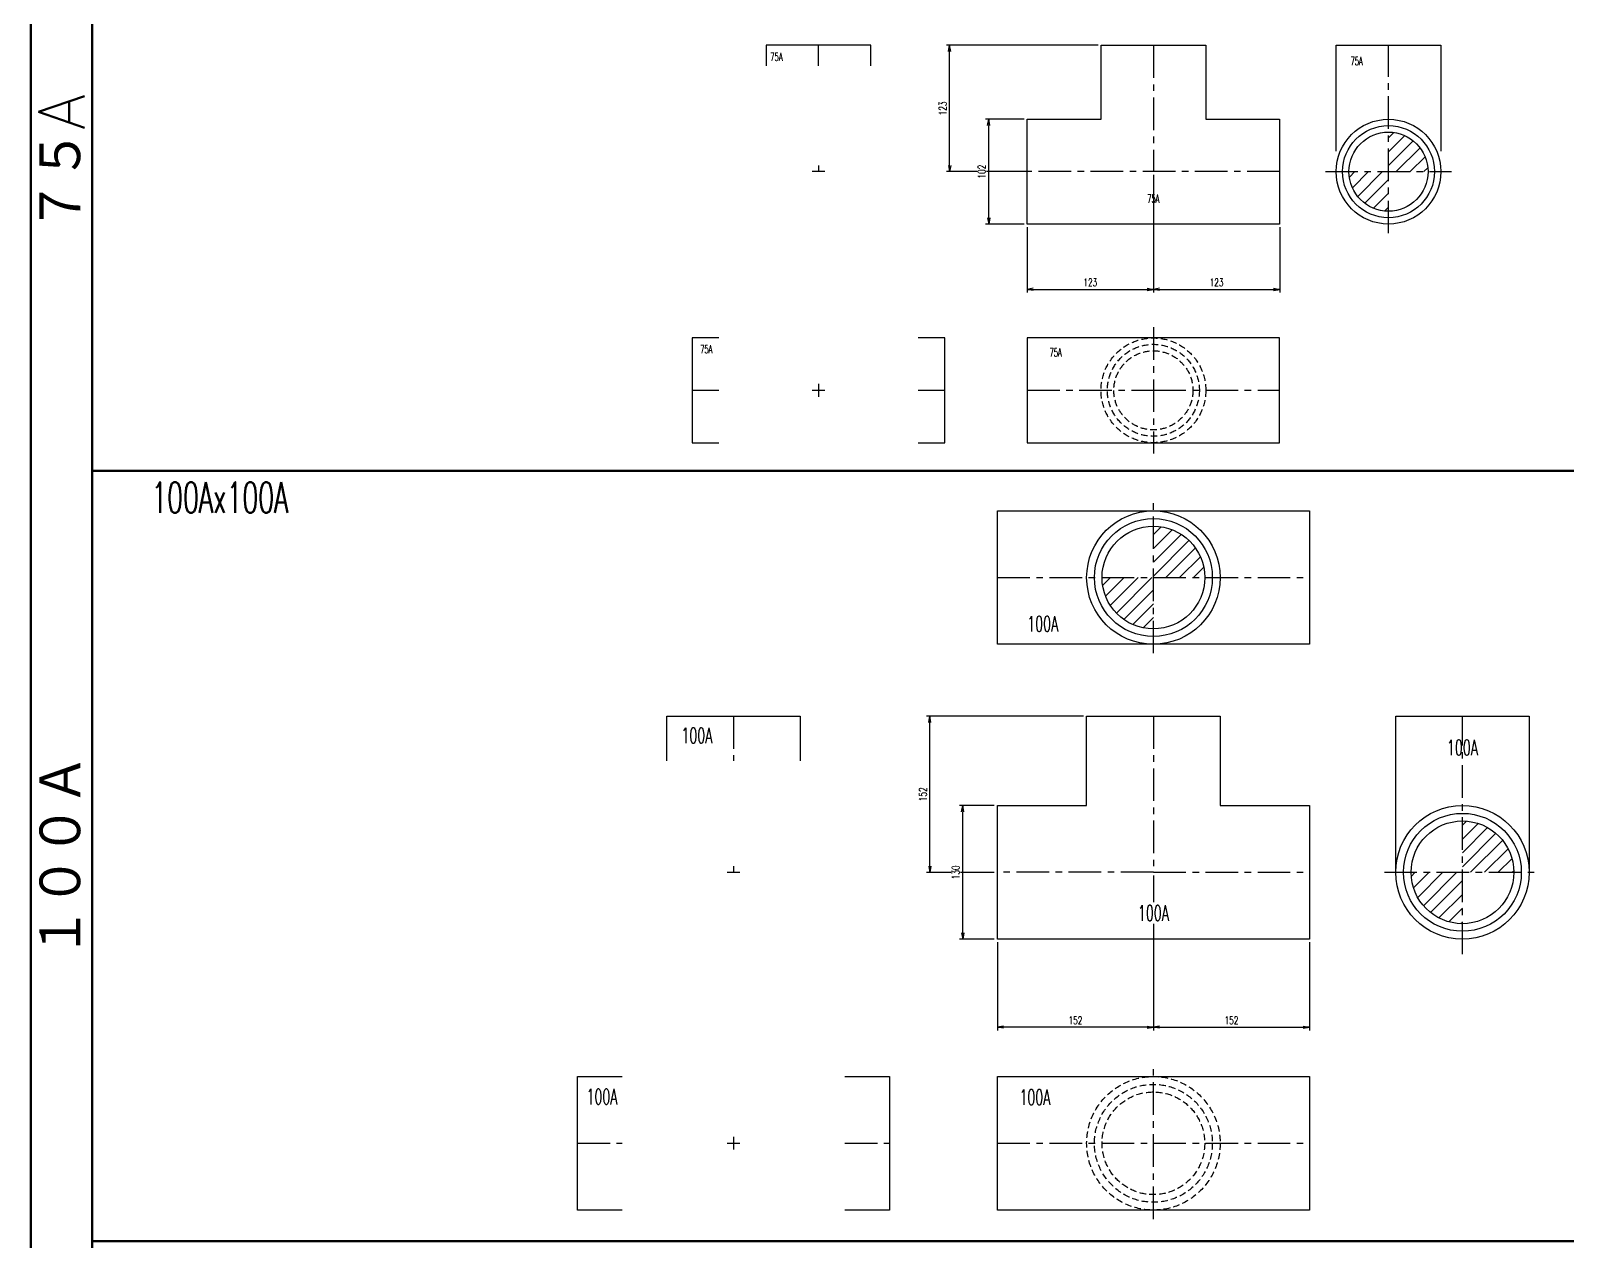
# Model space of a CAD drawing. Header units: millimetres. Extents: x 1711 to 90196, y -23291 to 8516.
# Drawn here: x 21617 to 23114, y -2802 to -1624 of the extents above; entities that cross this region are included whole.
import ezdxf

# ---------------------------------------------------------------- set-up
doc = ezdxf.new("R2010")
doc.units = ezdxf.units.MM
doc.header["$PDMODE"] = 35
doc.linetypes.add('CENTER', pattern=[50.8, 31.75, -6.35, 6.35, -6.35])
doc.linetypes.add('HIDDEN', pattern=[9.525, 6.35, -3.175])
doc.layers.add('line', color=153, linetype='Continuous', lineweight=50)
for name, color, linetype in [('寸法', 2, 'Continuous'), ('配管-CVP', 4, 'Continuous'), ('＃配管（PVC)', 21, 'Continuous')]:
    doc.layers.add(name, color=color, linetype=linetype)
doc.styles.add('kpk', font='romans.shx', dxfattribs={"width": 0.7, "bigfont": 'extfont2.shx'})
doc.styles.get("Standard").update_dxf_attribs({"font": 'romans.shx', "bigfont": 'extfont.shx'})
doc.dimstyles.new('KPK-3', dxfattribs={"dimscale": 3, "dimtxt": 2.5, "dimasz": 2, "dimexe": 1, "dimexo": 1, "dimgap": 1, "dimtad": 3, "dimdec": 1, "dimdsep": 46, "dimtxsty": 'kpk', "dimblk": 'OPEN', "dimcen": 2.5, "dimclrd": 2, "dimclre": 2, "dimclrt": 4, "dimadec": 1, "dimazin": 2, "dimtfac": 1, "dimtdec": 1, "dimtmove": 0, "dimatfit": 2, "dimldrblk": 'OPEN', "dimfxl": 0, "dimlwd": -1, "dimlwe": -1, "dimarcsym": 0})

# ---------------------------------------------------------------- blocks, each defined once
blk = doc.blocks.new('_Open')
at = {"color": 0, "linetype": 'ByBlock', "lineweight": -2}
for p, q in [((-1, 0.17), (0, 0)), ((-1, -0.17), (0, 0)), ((0, 0), (-1, 0))]:
    blk.add_line(p, q, dxfattribs=at)
blk = doc.blocks.new('*D2661')
at = {"layer": 'Defpoints', "color": 0, "transparency": 16777216}
for p in [(22710.8, -2443.3), (22862.8, -2508.3), (22862.8, -2594.1)]:
    blk.add_point(p, dxfattribs=at)
at = {"layer": '寸法', "color": 2, "transparency": 16777216}
for p, q in [((22710.8, -2446.3), (22710.8, -2597.1)), ((22862.8, -2511.3), (22862.8, -2597.1)), ((22716.8, -2594.1), (22856.8, -2594.1))]:
    blk.add_line(p, q, dxfattribs=at)
at = {"layer": '寸法', "color": 2, "transparency": 16777216, "xscale": 6, "yscale": 6, "zscale": 6, "rotation": 180}
blk.add_blockref('_Open', (22710.8, -2594.1), dxfattribs=at)
at = {"layer": '寸法', "color": 2, "transparency": 16777216, "xscale": 6, "yscale": 6, "zscale": 6}
blk.add_blockref('_Open', (22862.8, -2594.1), dxfattribs=at)
at = {"layer": '寸法', "color": 4, "transparency": 16777216, "insert": (22786.8, -2587.4), "char_height": 7.5, "attachment_point": 5, "style": 'kpk', "bg_fill": 3, "box_fill_scale": 1.1, "bg_fill_color": 256, "bg_fill_true_color": 13158600, "bg_fill_transparency": 0}
blk.add_mtext('152', dxfattribs=at)
blk = doc.blocks.new('*D2662')
at = {"layer": 'Defpoints', "color": 0, "transparency": 16777216}
for p in [(22710.8, -2443.3), (22558.8, -2508.3), (22558.8, -2594.1)]:
    blk.add_point(p, dxfattribs=at)
at = {"layer": '寸法', "color": 2, "transparency": 16777216}
for p, q in [((22710.8, -2446.3), (22710.8, -2597.1)), ((22558.8, -2511.3), (22558.8, -2597.1)), ((22704.8, -2594.1), (22564.8, -2594.1))]:
    blk.add_line(p, q, dxfattribs=at)
at = {"layer": '寸法', "color": 2, "transparency": 16777216, "xscale": 6, "yscale": 6, "zscale": 6, "rotation": 180}
blk.add_blockref('_Open', (22558.8, -2594.1), dxfattribs=at)
at = {"layer": '寸法', "color": 2, "transparency": 16777216, "xscale": 6, "yscale": 6, "zscale": 6}
blk.add_blockref('_Open', (22710.8, -2594.1), dxfattribs=at)
at = {"layer": '寸法', "color": 4, "transparency": 16777216, "insert": (22634.8, -2587.4), "char_height": 7.5, "attachment_point": 5, "style": 'kpk', "bg_fill": 3, "box_fill_scale": 1.1, "bg_fill_color": 256, "bg_fill_true_color": 13158600, "bg_fill_transparency": 0}
blk.add_mtext('152', dxfattribs=at)
blk = doc.blocks.new('*D2663')
at = {"layer": 'Defpoints', "color": 0, "transparency": 16777216}
for p in [(22492.9, -2291.3), (22645.8, -2291.3), (22558.8, -2443.3)]:
    blk.add_point(p, dxfattribs=at)
at = {"layer": '寸法', "color": 2, "transparency": 16777216}
for p, q in [((22642.8, -2291.3), (22489.9, -2291.3)), ((22492.9, -2437.3), (22492.9, -2297.3)), ((22555.8, -2443.3), (22489.9, -2443.3))]:
    blk.add_line(p, q, dxfattribs=at)
at = {"layer": '寸法', "color": 2, "transparency": 16777216, "xscale": 6, "yscale": 6, "zscale": 6}
for p, rotation in [((22492.9, -2291.3), 90), ((22492.9, -2443.3), 270)]:
    blk.add_blockref('_Open', p, dxfattribs=dict(at, rotation=rotation))
at = {"layer": '寸法', "color": 4, "transparency": 16777216, "insert": (22486.2, -2367.3), "char_height": 7.5, "attachment_point": 5, "rotation": 90, "style": 'kpk', "bg_fill": 3, "box_fill_scale": 1.1, "bg_fill_color": 256, "bg_fill_true_color": 13158600, "bg_fill_transparency": 0}
blk.add_mtext('152', dxfattribs=at)
blk = doc.blocks.new('*D2240')
at = {"layer": 'Defpoints', "color": 0, "transparency": 16777216}
for p in [(22512.3, -1638.1), (22659.8, -1638.1), (22590.8, -1761.1)]:
    blk.add_point(p, dxfattribs=at)
at = {"layer": '寸法', "color": 2, "transparency": 16777216}
for p, q in [((22656.8, -1638.1), (22509.3, -1638.1)), ((22512.3, -1755.1), (22512.3, -1644.1)), ((22587.8, -1761.1), (22509.3, -1761.1))]:
    blk.add_line(p, q, dxfattribs=at)
at = {"layer": '寸法', "color": 2, "transparency": 16777216, "xscale": 6, "yscale": 6, "zscale": 6}
for p, rotation in [((22512.3, -1638.1), 90), ((22512.3, -1761.1), 270)]:
    blk.add_blockref('_Open', p, dxfattribs=dict(at, rotation=rotation))
at = {"layer": '寸法', "color": 4, "transparency": 16777216, "insert": (22505.6, -1699.6), "char_height": 7.5, "attachment_point": 5, "rotation": 90, "style": 'kpk', "bg_fill": 3, "box_fill_scale": 1.1, "bg_fill_color": 256, "bg_fill_true_color": 13158600, "bg_fill_transparency": 0}
blk.add_mtext('123', dxfattribs=at)
blk = doc.blocks.new('75A-T-正面')
at = {"layer": '＃配管（PVC)', "color": 2, "linetype": 'CENTER'}
for p, q in [((0, 123), (0, 0)), ((123, 0), (-123, 0))]:
    blk.add_line(p, q, dxfattribs=at)
at = {"layer": '＃配管（PVC)', "color": 0, "linetype": 'ByBlock'}
blk.add_lwpolyline([(-123, 51), (-51, 51), (-51, 123), (51, 123), (51, 51), (123, 51), (123, -51), (-123, -51)], close=True, dxfattribs=at)
at = {"layer": 'Defpoints', "color": 6, "linetype": 'ByBlock', "insert": (0, -26.3), "char_height": 8, "attachment_point": 5, "style": 'kpk', "bg_fill": 3, "box_fill_scale": 1.2, "bg_fill_color": 256, "bg_fill_transparency": 0}
blk.add_mtext('{\\W0.6;75A}', dxfattribs=at)
blk = doc.blocks.new('75A-T-下面')
at = {"layer": '＃配管（PVC)', "color": 2, "linetype": 'CENTER'}
blk.add_line((0, 61.5), (0, -61.5), dxfattribs=at)
at = {"layer": '＃配管（PVC)', "color": 0, "linetype": 'ByBlock'}
blk.add_lwpolyline([(-123, 51), (-123, -51), (123, -51), (123, 51)], close=True, dxfattribs=at)
at = {"layer": '＃配管（PVC)', "color": 2, "linetype": 'CENTER'}
blk.add_lwpolyline([(-123, 0), (0, 0), (123, 0)], dxfattribs=at)
at = {"layer": '＃配管（PVC)', "color": 252, "linetype": 'HIDDEN'}
for radius in [51, 44.8, 38.5]:
    blk.add_circle((0, 0), radius, dxfattribs=at)
at = {"layer": 'Defpoints', "color": 6, "linetype": 'ByBlock', "insert": (-95.2, 36.9), "char_height": 8, "attachment_point": 5, "style": 'kpk', "bg_fill": 3, "box_fill_scale": 1.2, "bg_fill_color": 256, "bg_fill_transparency": 0}
blk.add_mtext('{\\W0.6;75A}', dxfattribs=at)
blk = doc.blocks.new('75A-T-側面')
at = {"layer": '＃配管（PVC)'}
h = blk.add_hatch(dxfattribs=at)
h.set_pattern_fill('ANSI31', color=252, scale=3)
h.set_pattern_definition([(45, (-22939.755, 1761.134), (-6.735192, 6.735192), [])])
h.paths.add_polyline_path([(38.5, 0, 0.414214), (0, 38.5), (0, 0)])
h.paths.add_polyline_path([(-38.5, 0, 0.414214), (0, -38.5), (0, 0)])
at = {"layer": '＃配管（PVC)', "color": 2, "linetype": 'CENTER'}
for p, q in [((0, -60), (0, 123)), ((-61.5, 0), (61.5, 0))]:
    blk.add_line(p, q, dxfattribs=at)
at = {"layer": '＃配管（PVC)', "color": 0, "linetype": 'ByBlock'}
blk.add_lwpolyline([(-51, 20), (-51, 123), (51, 123), (51, 20)], dxfattribs=at)
for radius in [51, 44.8, 38.5]:
    blk.add_circle((0, 0), radius, dxfattribs=at)
at = {"layer": 'Defpoints', "color": 6, "linetype": 'ByBlock', "insert": (-31, 107.7), "char_height": 8, "attachment_point": 5, "style": 'kpk', "bg_fill": 3, "box_fill_scale": 1.2, "bg_fill_color": 256, "bg_fill_transparency": 0}
blk.add_mtext('{\\W0.6;75A}', dxfattribs=at)
blk = doc.blocks.new('*U1277')
at = {"layer": '＃配管（PVC)', "color": 2, "linetype": 'CENTER'}
for p, q in [((0, 103), (0, 123)), ((6.1, 0), (-6.2, 0)), ((0, 6.1), (0, 0))]:
    blk.add_line(p, q, dxfattribs=at)
at = {"layer": '＃配管（PVC)', "color": 0, "linetype": 'ByBlock'}
blk.add_lwpolyline([(51, 103), (51, 123), (-51, 123), (-51, 103)], dxfattribs=at)
at = {"layer": 'Defpoints', "color": 6, "linetype": 'ByBlock', "insert": (-40.9, 111.8), "char_height": 8, "attachment_point": 5, "style": 'kpk', "bg_fill": 3, "box_fill_scale": 1.2, "bg_fill_color": 256, "bg_fill_transparency": 0}
blk.add_mtext('{\\W0.6;75A}', dxfattribs=at)
blk = doc.blocks.new('*U1276')
at = {"layer": '＃配管（PVC)', "color": 2, "linetype": 'CENTER'}
for p, q in [((-6.2, 0), (6.2, 0)), ((0, 6.2), (0, -6.2))]:
    blk.add_line(p, q, dxfattribs=at)
at = {"layer": '＃配管（PVC)', "color": 0, "linetype": 'ByBlock'}
for points in [[(-97, 51), (-123, 51), (-123, -51), (-97, -51)], [(97, -51), (123, -51), (123, 51), (97, 51)]]:
    blk.add_lwpolyline(points, dxfattribs=at)
at = {"layer": '＃配管（PVC)', "color": 2, "linetype": 'CENTER'}
for points in [[(-123, 0), (-97, 0)], [(97, 0), (123, 0)]]:
    blk.add_lwpolyline(points, dxfattribs=at)
at = {"layer": 'Defpoints', "color": 6, "linetype": 'ByBlock', "insert": (-109.2, 40.1), "char_height": 8, "attachment_point": 5, "style": 'kpk', "bg_fill": 3, "box_fill_scale": 1.2, "bg_fill_color": 256, "bg_fill_transparency": 0}
blk.add_mtext('{\\W0.6;75A}', dxfattribs=at)
blk = doc.blocks.new('100A-T-上面')
at = {"layer": '＃配管（PVC)'}
h = blk.add_hatch(dxfattribs=at)
h.set_pattern_fill('ANSI31', color=252, scale=3)
h.set_pattern_definition([(45, (-22710.755, 2156.258), (-6.735192, 6.735192), [])])
h.paths.add_polyline_path([(0, 0), (-50, 0, 0.414214), (0, -50)])
h.paths.add_polyline_path([(0, 50), (0, 0), (50, 0, 0.414214)])
at = {"layer": '＃配管（PVC)', "color": 2, "linetype": 'CENTER'}
blk.add_line((0, -73.8), (0, 73.8), dxfattribs=at)
at = {"layer": '＃配管（PVC)', "color": 0, "linetype": 'ByBlock'}
blk.add_lwpolyline([(-152, -65), (-152, 65), (152, 65), (152, -65)], close=True, dxfattribs=at)
at = {"layer": '＃配管（PVC)', "color": 2, "linetype": 'CENTER'}
blk.add_lwpolyline([(-152, 0), (0, 0), (152, 0)], dxfattribs=at)
at = {"layer": '＃配管（PVC)', "color": 0, "linetype": 'ByBlock'}
for radius in [65, 57.4, 50]:
    blk.add_circle((0, 0), radius, dxfattribs=at)
at = {"layer": 'Defpoints', "color": 6, "linetype": 'ByBlock', "insert": (-107.8, -45), "char_height": 15, "attachment_point": 5, "style": 'kpk', "bg_fill": 3, "box_fill_scale": 1.2, "bg_fill_color": 256, "bg_fill_transparency": 0}
blk.add_mtext('{\\W0.6;100A}', dxfattribs=at)
blk = doc.blocks.new('100A-T-半（上下）')
at = {"layer": '＃配管（PVC)', "color": 2, "linetype": 'CENTER'}
for p, q in [((-6.2, 0), (6.1, 0)), ((0, 6.1), (0, 0))]:
    blk.add_line(p, q, dxfattribs=at)
at = {"layer": '＃配管（PVC)', "color": 0, "linetype": 'ByBlock'}
blk.add_lwpolyline([(-65, 108.5), (-65, 152), (65, 152), (65, 108.5)], dxfattribs=at)
at = {"layer": '＃配管（PVC)', "color": 2, "linetype": 'CENTER'}
blk.add_lwpolyline([(0, 152), (0, 108.5)], dxfattribs=at)
at = {"layer": 'Defpoints', "color": 6, "linetype": 'ByBlock', "insert": (-35.6, 133.2), "char_height": 15, "attachment_point": 5, "style": 'kpk', "bg_fill": 3, "box_fill_scale": 1.2, "bg_fill_color": 256, "bg_fill_transparency": 0}
blk.add_mtext('{\\W0.6;100A}', dxfattribs=at)
blk = doc.blocks.new('100A-T-正面')
at = {"layer": '＃配管（PVC)', "color": 2, "linetype": 'CENTER'}
blk.add_line((0, 0), (-152, 0), dxfattribs=at)
at = {"layer": '＃配管（PVC)', "color": 0, "linetype": 'ByBlock'}
blk.add_lwpolyline([(-152, 65), (-65, 65), (-65, 152), (65, 152), (65, 65), (152, 65), (152, -65), (-152, -65)], close=True, dxfattribs=at)
at = {"layer": '＃配管（PVC)', "color": 2, "linetype": 'CENTER'}
blk.add_lwpolyline([(0, 152), (0, 0), (152, 0)], dxfattribs=at)
at = {"layer": 'Defpoints', "color": 6, "linetype": 'ByBlock', "insert": (0, -39.6), "char_height": 15, "attachment_point": 5, "style": 'kpk', "bg_fill": 3, "box_fill_scale": 1.2, "bg_fill_color": 256, "bg_fill_transparency": 0}
blk.add_mtext('{\\W0.6;100A}', dxfattribs=at)
blk = doc.blocks.new('100A-T-側面')
at = {"layer": '＃配管（PVC)'}
h = blk.add_hatch(dxfattribs=at)
h.set_pattern_fill('ANSI31', color=252, scale=3)
h.set_pattern_definition([(45, (-23011.755, 2443.258), (-6.735192, 6.735192), [])])
h.paths.add_polyline_path([(0, 0), (-50, 0, 0.414214), (0, -50)])
h.paths.add_polyline_path([(0, 50), (0, 0), (50, 0, 0.414214)])
at = {"layer": '＃配管（PVC)', "color": 2, "linetype": 'CENTER'}
blk.add_line((-76, 0), (76, 0), dxfattribs=at)
at = {"layer": '＃配管（PVC)', "color": 0, "linetype": 'ByBlock'}
blk.add_lwpolyline([(-65, 0), (-65, 152), (65, 152), (65, 0)], dxfattribs=at)
for radius in [65, 57.4, 50]:
    blk.add_circle((0, 0), radius, dxfattribs=at)
at = {"layer": 'Defpoints', "color": 6, "linetype": 'ByBlock', "insert": (0, 121.4), "char_height": 15, "attachment_point": 5, "style": 'kpk', "bg_fill": 3, "box_fill_scale": 1.2, "bg_fill_color": 256, "bg_fill_transparency": 0}
blk.add_mtext('{\\W0.6;100A}', dxfattribs=at)
at = {"layer": '＃配管（PVC)', "color": 2, "linetype": 'CENTER'}
blk.add_line((0, -79.8), (0, 152), dxfattribs=at)
blk = doc.blocks.new('100A-T-半（側）')
at = {"layer": '＃配管（PVC)', "color": 2, "linetype": 'CENTER'}
for p, q in [((-6.2, 0), (6.2, 0)), ((0, 6.2), (0, -6.2))]:
    blk.add_line(p, q, dxfattribs=at)
at = {"layer": '＃配管（PVC)', "color": 0, "linetype": 'ByBlock'}
for points in [[(-108.5, -65), (-152, -65), (-152, 65), (-108.5, 65)], [(108.5, 65), (152, 65), (152, -65), (108.5, -65)]]:
    blk.add_lwpolyline(points, dxfattribs=at)
at = {"layer": '＃配管（PVC)', "color": 2, "linetype": 'CENTER'}
for points in [[(-152, 0), (-108.5, 0)], [(108.5, 0), (152, 0)]]:
    blk.add_lwpolyline(points, dxfattribs=at)
at = {"layer": 'Defpoints', "color": 6, "linetype": 'ByBlock', "insert": (-128.1, 45.4), "char_height": 15, "attachment_point": 5, "style": 'kpk', "bg_fill": 3, "box_fill_scale": 1.2, "bg_fill_color": 256, "bg_fill_transparency": 0}
blk.add_mtext('{\\W0.6;100A}', dxfattribs=at)
blk = doc.blocks.new('100A-T-下面')
at = {"layer": '＃配管（PVC)', "color": 2, "linetype": 'CENTER'}
blk.add_line((0, -73.8), (0, 73.8), dxfattribs=at)
at = {"layer": '＃配管（PVC)', "color": 0, "linetype": 'ByBlock'}
blk.add_lwpolyline([(-152, -65), (-152, 65), (152, 65), (152, -65)], close=True, dxfattribs=at)
at = {"layer": '＃配管（PVC)', "color": 2, "linetype": 'CENTER'}
blk.add_lwpolyline([(-152, 0), (0, 0), (152, 0)], dxfattribs=at)
at = {"layer": '＃配管（PVC)', "color": 252, "linetype": 'HIDDEN'}
for radius in [65, 57.4, 50]:
    blk.add_circle((0, 0), radius, dxfattribs=at)
at = {"layer": 'Defpoints', "color": 6, "linetype": 'ByBlock', "insert": (-115.4, 44.8), "char_height": 15, "attachment_point": 5, "style": 'kpk', "bg_fill": 3, "box_fill_scale": 1.2, "bg_fill_color": 256, "bg_fill_transparency": 0}
blk.add_mtext('{\\W0.6;100A}', dxfattribs=at)
blk = doc.blocks.new('A$C6aa1e4fd')
at = {"layer": 'line'}
for p, q in [((60, -3660), (17081.2, -3660)), ((60, -4410), (17081.2, -4410))]:
    blk.add_line(p, q, dxfattribs=at)
blk.add_lwpolyline([(0, -8135.9), (60, -8135.9), (60, 0), (0, 0)], close=True, dxfattribs=at)
at = {"layer": 'line', "char_height": 45, "attachment_point": 5, "rotation": 90}
for s, insert in [('７５A', (30, -3360)), ('１００Ａ', (30, -4035))]:
    blk.add_mtext(s, dxfattribs=dict(at, insert=insert))
at = {"layer": 'line', "insert": (117.5, -3685.9), "char_height": 30, "attachment_point": 4}
blk.add_mtext('{\\W0.6;100Ax100A}', dxfattribs=at)
blk = doc.blocks.new('*D3158')
at = {"layer": 'Defpoints', "color": 0, "linetype": 'ByBlock', "transparency": 16777216}
for p in [(22550.3, -1710.1), (22587.8, -1710.1), (22587.8, -1812.1)]:
    blk.add_point(p, dxfattribs=at)
at = {"layer": '寸法', "color": 2, "transparency": 16777216}
for p, q in [((22584.8, -1710.1), (22547.3, -1710.1)), ((22550.3, -1806.1), (22550.3, -1716.1)), ((22584.8, -1812.1), (22547.3, -1812.1))]:
    blk.add_line(p, q, dxfattribs=at)
at = {"layer": '寸法', "color": 2, "linetype": 'ByBlock', "transparency": 16777216, "xscale": 6, "yscale": 6, "zscale": 6}
for p, rotation in [((22550.3, -1710.1), 90), ((22550.3, -1812.1), 270)]:
    blk.add_blockref('_Open', p, dxfattribs=dict(at, rotation=rotation))
at = {"layer": '寸法', "color": 4, "linetype": 'ByBlock', "transparency": 16777216, "insert": (22543.6, -1761.1), "char_height": 7.5, "attachment_point": 5, "rotation": 90, "style": 'kpk', "bg_fill": 3, "box_fill_scale": 1.1, "bg_fill_color": 256, "bg_fill_true_color": 13158600, "bg_fill_transparency": 0}
blk.add_mtext('102', dxfattribs=at)
blk = doc.blocks.new('*D3159')
at = {"layer": 'Defpoints', "color": 0, "linetype": 'ByBlock', "transparency": 16777216}
for p in [(22710.8, -1761.1), (22587.8, -1812.1), (22710.8, -1875.7)]:
    blk.add_point(p, dxfattribs=at)
at = {"layer": '寸法', "color": 2, "transparency": 16777216}
for p, q in [((22710.8, -1764.1), (22710.8, -1878.7)), ((22587.8, -1815.1), (22587.8, -1878.7)), ((22593.8, -1875.7), (22704.8, -1875.7))]:
    blk.add_line(p, q, dxfattribs=at)
at = {"layer": '寸法', "color": 2, "linetype": 'ByBlock', "transparency": 16777216, "xscale": 6, "yscale": 6, "zscale": 6, "rotation": 180}
blk.add_blockref('_Open', (22587.8, -1875.7), dxfattribs=at)
at = {"layer": '寸法', "color": 2, "linetype": 'ByBlock', "transparency": 16777216, "xscale": 6, "yscale": 6, "zscale": 6}
blk.add_blockref('_Open', (22710.8, -1875.7), dxfattribs=at)
at = {"layer": '寸法', "color": 4, "linetype": 'ByBlock', "transparency": 16777216, "insert": (22649.3, -1869), "char_height": 7.5, "attachment_point": 5, "style": 'kpk', "bg_fill": 3, "box_fill_scale": 1.1, "bg_fill_color": 256, "bg_fill_true_color": 13158600, "bg_fill_transparency": 0}
blk.add_mtext('123', dxfattribs=at)
blk = doc.blocks.new('*D3160')
at = {"layer": 'Defpoints', "color": 0, "linetype": 'ByBlock', "transparency": 16777216}
for p in [(22710.8, -1761.1), (22833.8, -1812.1), (22833.8, -1875.7)]:
    blk.add_point(p, dxfattribs=at)
at = {"layer": '寸法', "color": 2, "transparency": 16777216}
for p, q in [((22710.8, -1764.1), (22710.8, -1878.7)), ((22833.8, -1815.1), (22833.8, -1878.7)), ((22716.8, -1875.7), (22827.8, -1875.7))]:
    blk.add_line(p, q, dxfattribs=at)
at = {"layer": '寸法', "color": 2, "linetype": 'ByBlock', "transparency": 16777216, "xscale": 6, "yscale": 6, "zscale": 6, "rotation": 180}
blk.add_blockref('_Open', (22710.8, -1875.7), dxfattribs=at)
at = {"layer": '寸法', "color": 2, "linetype": 'ByBlock', "transparency": 16777216, "xscale": 6, "yscale": 6, "zscale": 6}
blk.add_blockref('_Open', (22833.8, -1875.7), dxfattribs=at)
at = {"layer": '寸法', "color": 4, "linetype": 'ByBlock', "transparency": 16777216, "insert": (22772.3, -1869), "char_height": 7.5, "attachment_point": 5, "style": 'kpk', "bg_fill": 3, "box_fill_scale": 1.1, "bg_fill_color": 256, "bg_fill_true_color": 13158600, "bg_fill_transparency": 0}
blk.add_mtext('123', dxfattribs=at)
blk = doc.blocks.new('*D3161')
at = {"layer": 'Defpoints', "color": 0, "linetype": 'ByBlock', "transparency": 16777216}
for p in [(22525, -2378.3), (22558.8, -2378.3), (22558.8, -2508.3)]:
    blk.add_point(p, dxfattribs=at)
at = {"layer": '寸法', "color": 2, "transparency": 16777216}
for p, q in [((22555.8, -2378.3), (22522, -2378.3)), ((22525, -2502.3), (22525, -2384.3)), ((22555.8, -2508.3), (22522, -2508.3))]:
    blk.add_line(p, q, dxfattribs=at)
at = {"layer": '寸法', "color": 2, "linetype": 'ByBlock', "transparency": 16777216, "xscale": 6, "yscale": 6, "zscale": 6}
for p, rotation in [((22525, -2378.3), 90), ((22525, -2508.3), 270)]:
    blk.add_blockref('_Open', p, dxfattribs=dict(at, rotation=rotation))
at = {"layer": '寸法', "color": 4, "linetype": 'ByBlock', "transparency": 16777216, "insert": (22518.2, -2443.3), "char_height": 7.5, "attachment_point": 5, "rotation": 90, "style": 'kpk', "bg_fill": 3, "box_fill_scale": 1.1, "bg_fill_color": 256, "bg_fill_true_color": 13158600, "bg_fill_transparency": 0}
blk.add_mtext('130', dxfattribs=at)

msp = doc.modelspace()

# ---------------------------------------------------------------- block references
at = {"layer": '配管-CVP'}
for name, p in [('*U1277', (22384.5018, -1761.1339)), ('75A-T-側面', (22939.7552, -1761.1339)), ('75A-T-下面', (22710.7552, -1974.0143)), ('*U1276', (22384.5018, -1974.0143)), ('100A-T-上面', (22710.7552, -2156.2575)), ('100A-T-半（上下）', (22301.6879, -2443.2575)), ('100A-T-側面', (23011.7552, -2443.2575)), ('100A-T-下面', (22710.7552, -2707.067)), ('100A-T-半（側）', (22301.6879, -2707.067))]:
    msp.add_blockref(name, p, dxfattribs=at)

# ---------------------------------------------------------------- dimensions: what is measured, and where the dimension line sits
at = {"layer": '寸法'}
dim = msp.add_linear_dim(base=(22512.34, -1638.1339), p1=(22590.7552, -1761.1339), p2=(22659.7552, -1638.1339), angle=90, dimstyle='KPK-3', dxfattribs=at)
dim.commit()
dim.dimension.update_dxf_attribs({"geometry": '*D2240', "text_midpoint": (22505.59, -1699.6339)})
dim = msp.add_linear_dim(base=(22862.7552, -2594.1018), p1=(22710.7552, -2443.2575), p2=(22862.7552, -2508.2575), dimstyle='KPK-3', dxfattribs=at)
dim.commit()
dim.dimension.update_dxf_attribs({"geometry": '*D2661', "text_midpoint": (22786.7552, -2587.3518)})

# ---------------------------------------------------------------- next in the draw order: block references
at = {"layer": '配管-CVP'}
msp.add_blockref('75A-T-正面', (22710.7552, -1761.1339), dxfattribs=at)

# ---------------------------------------------------------------- next in the draw order: dimensions: what is measured, and where the dimension line sits
at = {"layer": '寸法'}
dim = msp.add_linear_dim(base=(22558.7552, -2594.1018), p1=(22710.7552, -2443.2575), p2=(22558.7552, -2508.2575), dimstyle='KPK-3', override={"dimtmove": 1}, dxfattribs=at)
dim.commit()
dim.dimension.update_dxf_attribs({"geometry": '*D2662', "text_midpoint": (22634.7552, -2587.3518)})

# ---------------------------------------------------------------- next in the draw order: dimensions: what is measured, and where the dimension line sits
dim = msp.add_linear_dim(base=(22492.9339, -2291.2575), p1=(22558.7552, -2443.2575), p2=(22645.7552, -2291.2575), angle=90, dimstyle='KPK-3', dxfattribs=at)
dim.commit()
dim.dimension.update_dxf_attribs({"geometry": '*D2663', "text_midpoint": (22486.1839, -2367.2575)})

# ---------------------------------------------------------------- next in the draw order: block references
at = {"layer": '配管-CVP'}
msp.add_blockref('100A-T-正面', (22710.7552, -2443.2575), dxfattribs=at)

# ---------------------------------------------------------------- next in the draw order: block references
at = {"layer": 'line', "linetype": 'ByBlock'}
msp.add_blockref('A$C6aa1e4fd', (21617.1739, 1607.5677), dxfattribs=at)

# ---------------------------------------------------------------- next in the draw order: dimensions: what is measured, and where the dimension line sits
at = {"layer": '寸法', "linetype": 'ByBlock'}
for base, p1, p2, picture, middle in [((22550.344, -1710.1339), (22587.7552, -1812.1339), (22587.7552, -1710.1339), '*D3158', (22543.594, -1761.1339)), ((22524.9941, -2378.2575), (22558.7552, -2508.2575), (22558.7552, -2378.2575), '*D3161', (22518.2441, -2443.2575))]:
    dim = msp.add_linear_dim(base=base, p1=p1, p2=p2, angle=90, dimstyle='KPK-3', dxfattribs=at)
    dim.commit()
    dim.dimension.update_dxf_attribs({"geometry": picture, "text_midpoint": middle})

# ---------------------------------------------------------------- next in the draw order: dimensions: what is measured, and where the dimension line sits
dim = msp.add_linear_dim(base=(22710.7552, -1875.7393), p1=(22587.7552, -1812.1339), p2=(22710.7552, -1761.1339), dimstyle='KPK-3', dxfattribs=at)
dim.commit()
dim.dimension.update_dxf_attribs({"geometry": '*D3159', "text_midpoint": (22649.2552, -1868.9893)})

# ---------------------------------------------------------------- next in the draw order: dimensions: what is measured, and where the dimension line sits
dim = msp.add_linear_dim(base=(22833.7552, -1875.7393), p1=(22710.7552, -1761.1339), p2=(22833.7552, -1812.1339), dimstyle='KPK-3', dxfattribs=at)
dim.commit()
dim.dimension.update_dxf_attribs({"geometry": '*D3160', "text_midpoint": (22772.2552, -1868.9893)})

doc.saveas('drawing.dxf')
